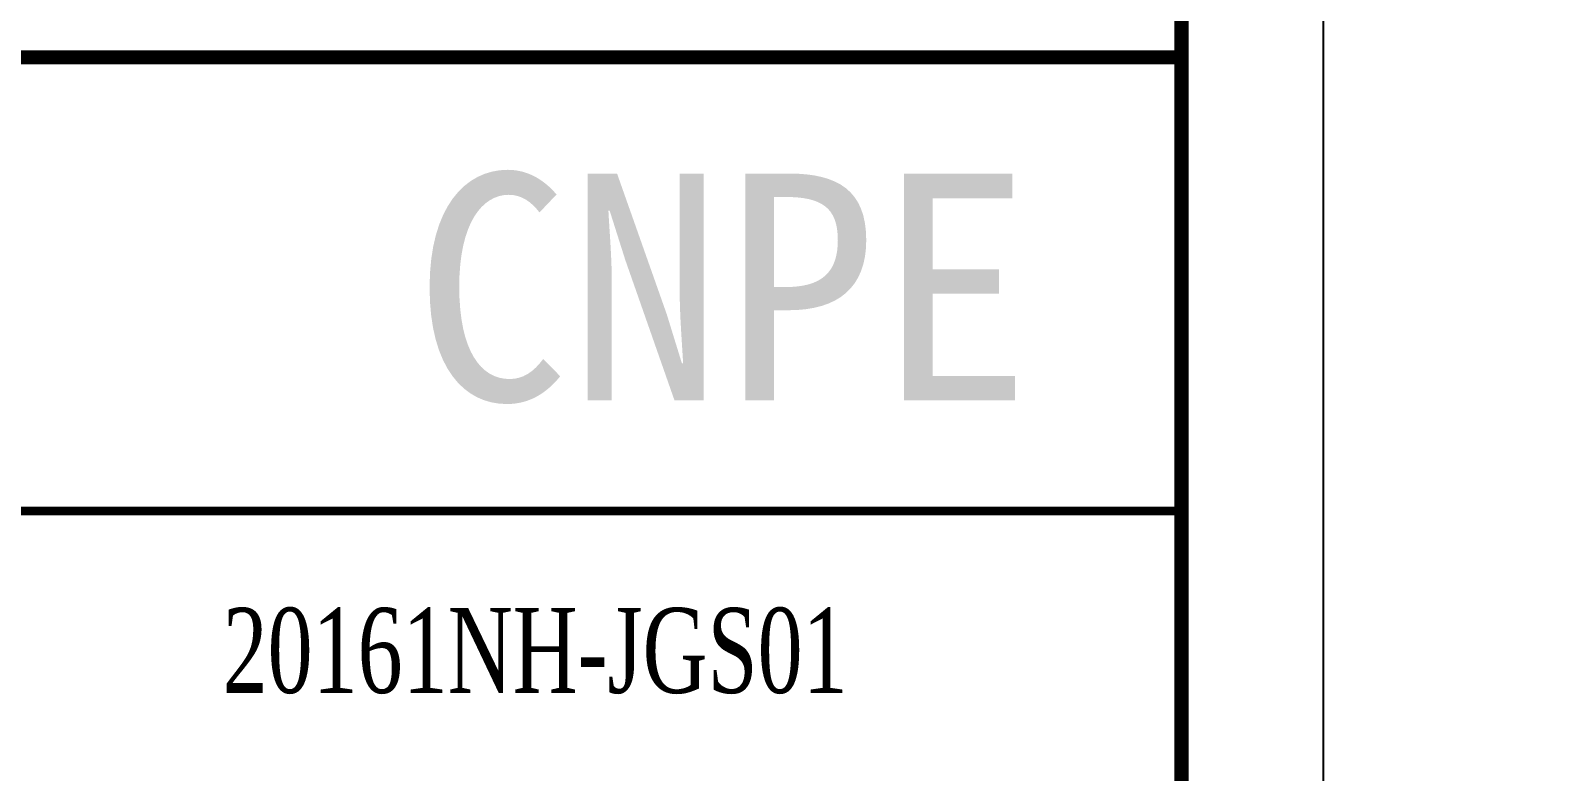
# Model space of a CAD drawing. Header units: inches. Extents: x 3186 to 109360, y -14990 to 740552.
# Drawn here: x 23655 to 26314, y 9601 to 10909 of the extents above; entities that cross this region are included whole.
import ezdxf

# ---------------------------------------------------------------- set-up
doc = ezdxf.new("R2010")
doc.units = ezdxf.units.IN
doc.header["$MEASUREMENT"] = 0
for name, color, linetype in [('1', 7, 'Continuous'), ('BORDER', 7, 'Continuous'), ('PUB_TEXT', 7, 'Continuous')]:
    doc.layers.add(name, color=color, linetype=linetype)
doc.styles.get("Standard").update_dxf_attribs({"font": 'txt', "bigfont": 'gbcbig.shx'})
doc.styles.add('宋体', font='', dxfattribs={"width": 0.7})
doc.styles.get('宋体').set_extended_font_data('SimSun')
doc.dimstyles.new('Standard-yuanban', dxfattribs={"dimtxt": 800, "dimasz": 0.18, "dimexe": 0.18, "dimexo": 0.0625, "dimgap": 0.09, "dimtad": 0, "dimtih": 1, "dimtoh": 1, "dimdec": 4, "dimlfac": 0.02, "dimzin": 0, "dimdsep": 46, "dimtxsty": 'Standard', "dimcen": 0.09, "dimadec": 0, "dimazin": 0, "dimtfac": 1, "dimtdec": 4, "dimtofl": 0, "dimtmove": 0, "dimatfit": 3, "dimfxl": 1, "dimtolj": 1, "dimtzin": 0, "dimarcsym": 0})

# ---------------------------------------------------------------- blocks, each defined once
blk = doc.blocks.new('图签')
at = {"layer": '1', "color": 7, "const_width": 0.5}
for points in [[(-180, 0), (0, 0), (0, 131.762), (-180, 131.762)], [(-180, 58), (0, 58), (0, 0), (-180, 0)]]:
    blk.add_lwpolyline(points, close=True, dxfattribs=at)
at = {"layer": '1', "color": 7, "const_width": 0.3}
blk.add_lwpolyline([(-180, 42), (0, 42)], dxfattribs=at)
at = {"linetype": 'Continuous', "insert": (-22.782, 37.062), "char_height": 3, "attachment_point": 5, "style": '宋体'}
blk.add_mtext_dynamic_manual_height_columns('{\\fTimes New Roman|b0|i0|c0|p18;20161NH-JGS01}', width=17.30878, gutter_width=1, heights=[-3.067], dxfattribs=at)
at = {"layer": 'PUB_TEXT', "color": 7, "style": '宋体'}
blk.add_text('CNPE', height=8, dxfattribs=at).set_placement((-27.046, 45.903))
blk = doc.blocks.new('*U127')
blk.add_blockref('图签', (0, 0))
blk = doc.blocks.new('*D103')
at = {"color": 0, "lineweight": -2, "transparency": 16777216}
for p, q in [((25934.5, 22560.9), (38691.2, 22560.9)), ((38691, 22560.7), (38691, 15536)), ((38691, 7711.1), (38691, 14735.8)), ((25934.5, 7710.9), (38691.2, 7710.9))]:
    blk.add_line(p, q, dxfattribs=at)
at = {"color": 0, "transparency": 16777216}
for points in [[(38690.9, 22560.7), (38691, 22560.7), (38691, 22560.9)], [(38690.9, 7711.1), (38691, 7711.1), (38691, 7710.9)]]:
    blk.add_solid(points, dxfattribs=at)
at = {"layer": 'Defpoints', "color": 0, "transparency": 16777216}
for p in [(25934.4, 22560.9), (38691, 22560.9), (25934.4, 7710.9)]:
    blk.add_point(p, dxfattribs=at)
at = {"color": 0, "transparency": 16777216, "insert": (38691, 15135.9), "char_height": 800, "attachment_point": 5}
blk.add_mtext('\\A1;297.0000', dxfattribs=at)

msp = doc.modelspace()

# ---------------------------------------------------------------- linework, layer by layer
at = {"layer": 'BORDER', "color": 7, "linetype": 'Continuous'}
msp.add_lwpolyline([(4934.44132, 7710.9025), (25934.44132, 7710.9025), (25934.44132, 22560.9025), (4934.44132, 22560.9025)], close=True, dxfattribs=at)
at = {"layer": 'BORDER', "color": 1, "linetype": 'Continuous', "const_width": 25}
msp.add_lwpolyline([(6184.44132, 7960.9025), (25684.44132, 7960.9025), (25684.44132, 22310.9025), (6184.44132, 22310.9025)], close=True, dxfattribs=at)

# ---------------------------------------------------------------- block references
at = {"xscale": 50, "yscale": 50, "zscale": 50}
msp.add_blockref('*U127', (25684.44132, 7960.9025), dxfattribs=at)

# ---------------------------------------------------------------- dimensions: what is measured, and where the dimension line sits
dim = msp.add_linear_dim(base=(38690.97563, 22560.9025), p1=(25934.44132, 7710.9025), p2=(25934.44132, 22560.9025), angle=90, dimstyle='Standard-yuanban')
dim.commit()
dim.dimension.update_dxf_attribs({"geometry": '*D103', "text_midpoint": (38690.97563, 15135.9025)})

doc.saveas('drawing.dxf')
